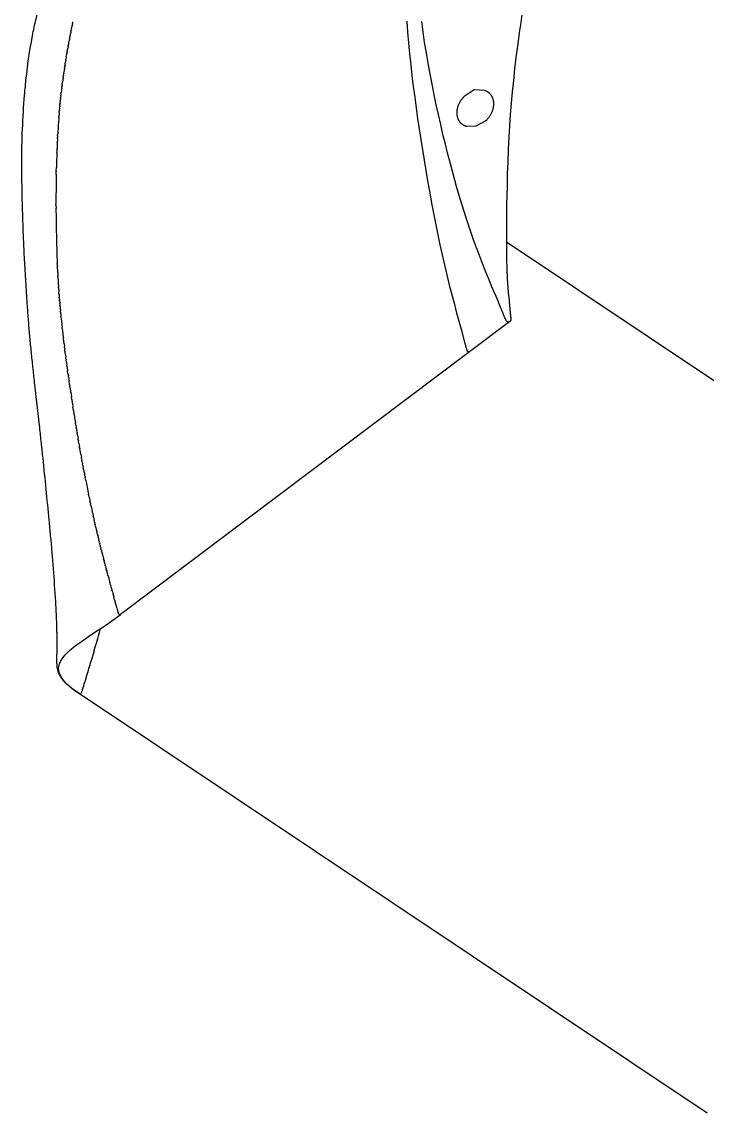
# Model space of a CAD drawing. Header units: millimetres. Extents: x 6152 to 28526, y 1087 to 12861.
# Drawn here: x 10228.1 to 10384, y 10633.3 to 10881.4 of the extents above; entities that cross this region are included whole.
import ezdxf

# ---------------------------------------------------------------- set-up
doc = ezdxf.new("R2010")
doc.units = ezdxf.units.MM
doc.header["$LTSCALE"] = 0.05

msp = doc.modelspace()

# ---------------------------------------------------------------- linework, layer by layer
for p, q in [((10239.59, 10880.6), (10239.62, 10880.76)), ((10239.67, 10881), (10239.62, 10880.76)), ((10239.67, 10881), (10239.73, 10881.29)), ((10239.75, 10881.4), (10239.73, 10881.29)), ((10239.11, 10878.22), (10239.09, 10878.12)), ((10239.11, 10878.22), (10239.19, 10878.65)), ((10239.26, 10879.02), (10239.19, 10878.65)), ((10239.26, 10879.02), (10239.3, 10879.18)), ((10239.34, 10879.41), (10239.3, 10879.18)), ((10239.34, 10879.41), (10239.4, 10879.71)), ((10239.42, 10879.81), (10239.4, 10879.71)), ((10239.42, 10879.81), (10239.51, 10880.24)), ((10239.59, 10880.6), (10239.51, 10880.24)), ((10238.66, 10875.82), (10238.59, 10875.42)), ((10238.66, 10875.82), (10238.7, 10876)), ((10238.74, 10876.22), (10238.7, 10876)), ((10238.74, 10876.22), (10238.79, 10876.53)), ((10238.81, 10876.62), (10238.79, 10876.53)), ((10238.81, 10876.62), (10238.89, 10877.06)), ((10238.96, 10877.42), (10238.89, 10877.06)), ((10238.96, 10877.42), (10238.99, 10877.59)), ((10239.03, 10877.82), (10238.99, 10877.59)), ((10239.03, 10877.82), (10239.09, 10878.12)), ((10238.25, 10873.42), (10238.15, 10872.8)), ((10238.25, 10873.42), (10238.32, 10873.87)), ((10238.38, 10874.22), (10238.32, 10873.87)), ((10238.38, 10874.22), (10238.42, 10874.4)), ((10238.45, 10874.62), (10238.42, 10874.4)), ((10238.45, 10874.62), (10238.51, 10874.94)), ((10238.52, 10875.02), (10238.51, 10874.94)), ((10238.52, 10875.02), (10238.59, 10875.42)), ((10237.85, 10870.96), (10237.81, 10870.67)), ((10237.85, 10870.96), (10237.89, 10871.2)), ((10237.92, 10871.39), (10237.89, 10871.2)), ((10237.92, 10871.39), (10237.96, 10871.62)), ((10237.99, 10871.81), (10237.96, 10871.62)), ((10237.99, 10871.81), (10238.06, 10872.27)), ((10238.12, 10872.61), (10238.06, 10872.27)), ((10238.12, 10872.61), (10238.15, 10872.8)), ((10237.54, 10868.84), (10237.49, 10868.53)), ((10237.54, 10868.84), (10237.57, 10869.06)), ((10237.6, 10869.27), (10237.57, 10869.06)), ((10237.6, 10869.27), (10237.65, 10869.6)), ((10237.66, 10869.69), (10237.65, 10869.6)), ((10237.66, 10869.69), (10237.73, 10870.13)), ((10237.79, 10870.54), (10237.73, 10870.13)), ((10237.79, 10870.54), (10237.81, 10870.67)), ((10237.25, 10866.72), (10237.19, 10866.29)), ((10237.25, 10866.72), (10237.27, 10866.91)), ((10237.3, 10867.15), (10237.27, 10866.91)), ((10237.3, 10867.15), (10237.34, 10867.45)), ((10237.36, 10867.57), (10237.34, 10867.45)), ((10330.99, 10865.9), (10328.74, 10864.42)), ((10333.34, 10865.81), (10330.99, 10865.9)), ((10236.87, 10863.4), (10236.84, 10863.14)), ((10236.87, 10863.4), (10236.9, 10863.68)), ((10236.92, 10863.94), (10236.9, 10863.68)), ((10236.92, 10863.94), (10236.95, 10864.22)), ((10236.98, 10864.48), (10236.95, 10864.22)), ((10236.98, 10864.48), (10237.01, 10864.76)), ((10237.04, 10865.01), (10237.01, 10864.76)), ((10237.04, 10865.01), (10237.07, 10865.3)), ((10237.09, 10865.44), (10237.07, 10865.3)), ((10236.63, 10860.71), (10236.65, 10860.98)), ((10236.67, 10861.25), (10236.65, 10860.98)), ((10236.67, 10861.25), (10236.69, 10861.52)), ((10236.72, 10861.78), (10236.69, 10861.52)), ((10236.72, 10861.78), (10236.74, 10862.06)), ((10236.76, 10862.32), (10236.74, 10862.06)), ((10236.76, 10862.32), (10236.79, 10862.6)), ((10236.82, 10862.86), (10236.79, 10862.6)), ((10236.82, 10862.86), (10236.84, 10863.14)), ((10236.54, 10859.63), (10236.52, 10859.35)), ((10236.54, 10859.63), (10236.56, 10859.89)), ((10331.45, 10857.73), (10333.6, 10858.88)), ((10236.28, 10855.57), (10236.3, 10855.94)), ((10236.33, 10856.38), (10236.3, 10855.94)), ((10329.32, 10857.64), (10331.45, 10857.73)), ((10236.2, 10853.96), (10236.21, 10854.23)), ((10236.24, 10854.77), (10236.21, 10854.23)), ((10236.24, 10854.77), (10236.26, 10855.09)), ((10236.28, 10855.57), (10236.26, 10855.09)), ((10236.1, 10851.54), (10236.07, 10850.82)), ((10236.13, 10852.35), (10236.1, 10851.67)), ((10236.1, 10851.54), (10236.1, 10851.67)), ((10236.13, 10852.35), (10236.14, 10852.53)), ((10236.07, 10850.73), (10236.04, 10849.96)), ((10235.95, 10846.69), (10235.97, 10847.4)), ((10235.95, 10846.69), (10235.95, 10846.54)), ((10235.97, 10847.5), (10235.99, 10848.25)), ((10235.9, 10839.7), (10235.9, 10839.91)), ((10235.9, 10839.7), (10235.91, 10839.03)), ((10235.91, 10838.85), (10235.91, 10839.03)), ((10236.01, 10832.01), (10236.02, 10831.45)), ((10338.34, 10831.37), (10387.06, 10798.84)), ((10236.08, 10829.44), (10236.09, 10829)), ((10236.21, 10826.03), (10236.18, 10826.54)), ((10236.21, 10826.03), (10236.21, 10825.95)), ((10236.24, 10825.17), (10236.21, 10825.95)), ((10236.24, 10825.17), (10236.26, 10824.78)), ((10236.31, 10823.89), (10236.32, 10823.61)), ((10236.33, 10823.47), (10236.32, 10823.61)), ((10236.33, 10823.47), (10236.34, 10823.25)), ((10236.48, 10820.91), (10236.46, 10821.23)), ((10236.57, 10819.63), (10236.55, 10819.99)), ((10236.57, 10819.63), (10236.59, 10819.37)), ((10236.61, 10819.2), (10236.59, 10819.37)), ((10236.61, 10819.2), (10236.64, 10818.75)), ((10236.67, 10818.35), (10236.64, 10818.75)), ((10236.67, 10818.35), (10236.69, 10818.13)), ((10236.71, 10817.93), (10236.69, 10818.13)), ((10236.71, 10817.93), (10236.75, 10817.51)), ((10236.76, 10817.29), (10236.75, 10817.51)), ((10236.76, 10817.29), (10236.8, 10816.89)), ((10236.82, 10816.65), (10236.8, 10816.89)), ((10236.94, 10815.38), (10236.91, 10815.65)), ((10237.07, 10814.11), (10237.03, 10814.41)), ((10237.07, 10814.11), (10237.1, 10813.79)), ((10237.24, 10812.41), (10237.3, 10811.94)), ((10237.34, 10811.56), (10237.3, 10811.94)), ((10237.34, 10811.56), (10237.36, 10811.32)), ((10339.12, 10813.25), (10329.95, 10806.35)), ((10237.53, 10809.87), (10237.58, 10809.47)), ((10237.63, 10809.03), (10237.58, 10809.47)), ((10237.63, 10809.03), (10237.65, 10808.86)), ((10237.74, 10808.18), (10237.65, 10808.86)), ((10237.74, 10808.18), (10237.81, 10807.63)), ((10237.84, 10807.34), (10237.81, 10807.63)), ((10237.84, 10807.34), (10237.88, 10807.01)), ((10237.95, 10806.49), (10237.88, 10807.01)), ((10237.95, 10806.49), (10237.96, 10806.4)), ((10238.06, 10805.65), (10237.96, 10806.4)), ((10329.95, 10806.35), (10250.59, 10746.65)), ((10238.06, 10805.65), (10238.12, 10805.17)), ((10238.17, 10804.8), (10238.12, 10805.17)), ((10238.17, 10804.8), (10238.21, 10804.55)), ((10238.29, 10803.96), (10238.21, 10804.55)), ((10238.29, 10803.96), (10238.37, 10803.32)), ((10238.4, 10803.12), (10238.37, 10803.32)), ((10238.4, 10803.12), (10238.54, 10802.09)), ((10238.63, 10801.43), (10238.54, 10802.09)), ((10238.63, 10801.43), (10238.71, 10800.91)), ((10238.75, 10800.59), (10238.71, 10800.91)), ((10238.75, 10800.59), (10238.87, 10799.75)), ((10238.99, 10798.91), (10238.87, 10799.75)), ((10238.99, 10798.91), (10239.05, 10798.53)), ((10239.11, 10798.07), (10239.05, 10798.53)), ((10239.11, 10798.07), (10239.22, 10797.35)), ((10239.24, 10797.22), (10239.22, 10797.35)), ((10239.24, 10797.22), (10239.4, 10796.16)), ((10239.49, 10795.54), (10239.4, 10796.16)), ((10239.49, 10795.54), (10239.58, 10794.98)), ((10239.62, 10794.7), (10239.58, 10794.98)), ((10239.62, 10794.7), (10239.76, 10793.79)), ((10239.88, 10793.03), (10239.76, 10793.79)), ((10239.88, 10793.03), (10239.94, 10792.61)), ((10240.01, 10792.19), (10239.94, 10792.61)), ((10240.01, 10792.19), (10240.13, 10791.43)), ((10240.14, 10791.35), (10240.32, 10790.24)), ((10240.42, 10789.67), (10240.32, 10790.24)), ((10240.42, 10789.67), (10240.52, 10789.06)), ((10240.55, 10788.83), (10240.52, 10789.06)), ((10240.55, 10788.83), (10240.62, 10788.47)), ((10240.69, 10788), (10240.62, 10788.47)), ((10240.69, 10788), (10240.71, 10787.88)), ((10240.84, 10787.16), (10240.71, 10787.88)), ((10240.84, 10787.16), (10240.91, 10786.7)), ((10240.98, 10786.33), (10240.91, 10786.7)), ((10240.98, 10786.33), (10241.02, 10786.11)), ((10241.12, 10785.49), (10241.02, 10786.11)), ((10241.12, 10785.49), (10241.22, 10784.94)), ((10241.27, 10784.65), (10241.22, 10784.94)), ((10241.27, 10784.65), (10241.33, 10784.35)), ((10241.57, 10782.99), (10241.33, 10784.35)), ((10241.57, 10782.99), (10241.67, 10782.4)), ((10241.72, 10782.15), (10241.67, 10782.4)), ((10241.72, 10782.15), (10241.81, 10781.64)), ((10241.87, 10781.32), (10241.81, 10781.64)), ((10241.87, 10781.32), (10241.96, 10780.87)), ((10242.03, 10780.49), (10241.96, 10780.87)), ((10242.03, 10780.49), (10242.1, 10780.11)), ((10242.19, 10779.65), (10242.1, 10780.11)), ((10242.19, 10779.65), (10242.24, 10779.34)), ((10242.35, 10778.82), (10242.24, 10779.34)), ((10242.35, 10778.82), (10242.39, 10778.58)), ((10242.51, 10777.99), (10242.39, 10778.58)), ((10242.51, 10777.99), (10242.54, 10777.82)), ((10242.67, 10777.16), (10242.54, 10777.82)), ((10243.17, 10774.67), (10243.3, 10774.01)), ((10243.39, 10773.6), (10243.3, 10774.01)), ((10243.39, 10773.6), (10243.46, 10773.25)), ((10243.5, 10773.06), (10243.46, 10773.25)), ((10243.5, 10773.06), (10243.62, 10772.49)), ((10243.73, 10771.99), (10243.62, 10772.49)), ((10243.73, 10771.99), (10243.78, 10771.73)), ((10243.84, 10771.45), (10243.78, 10771.73)), ((10243.84, 10771.45), (10243.95, 10770.97)), ((10243.96, 10770.91), (10244.16, 10770)), ((10244.19, 10769.84), (10244.16, 10770)), ((10244.19, 10769.84), (10244.38, 10769.02)), ((10244.43, 10768.77), (10244.38, 10769.02)), ((10244.43, 10768.77), (10244.6, 10768.04)), ((10244.67, 10767.7), (10244.6, 10768.04)), ((10244.67, 10767.7), (10244.71, 10767.56)), ((10244.8, 10767.17), (10244.71, 10767.56)), ((10244.8, 10767.17), (10244.82, 10767.07)), ((10244.92, 10766.63), (10244.82, 10767.07)), ((10245.17, 10765.57), (10245.19, 10765.48)), ((10245.29, 10765.03), (10245.19, 10765.48)), ((10245.29, 10765.03), (10245.39, 10764.64)), ((10245.42, 10764.5), (10245.39, 10764.64)), ((10245.42, 10764.5), (10245.5, 10764.15)), ((10245.55, 10763.97), (10245.5, 10764.15)), ((10245.55, 10763.97), (10245.62, 10763.67)), ((10245.68, 10763.44), (10245.62, 10763.67)), ((10245.68, 10763.44), (10245.74, 10763.18)), ((10245.81, 10762.91), (10245.74, 10763.18)), ((10245.81, 10762.91), (10245.86, 10762.7)), ((10245.94, 10762.38), (10245.86, 10762.7)), ((10245.94, 10762.38), (10245.98, 10762.21)), ((10246.07, 10761.85), (10245.98, 10762.21)), ((10246.07, 10761.85), (10246.1, 10761.73)), ((10246.2, 10761.32), (10246.1, 10761.73)), ((10246.47, 10760.26), (10246.59, 10759.8)), ((10246.61, 10759.73), (10246.71, 10759.31)), ((10246.74, 10759.2), (10246.71, 10759.31)), ((10246.74, 10759.2), (10246.84, 10758.83)), ((10246.88, 10758.67), (10246.84, 10758.83)), ((10246.88, 10758.67), (10246.97, 10758.35)), ((10247.02, 10758.14), (10246.97, 10758.35)), ((10247.02, 10758.14), (10247.09, 10757.87)), ((10247.16, 10757.62), (10247.09, 10757.87)), ((10247.16, 10757.62), (10247.22, 10757.39)), ((10247.3, 10757.09), (10247.22, 10757.39)), ((10247.3, 10757.09), (10247.34, 10756.96)), ((10247.45, 10756.57), (10247.34, 10756.96)), ((10247.45, 10756.57), (10247.48, 10756.43)), ((10247.59, 10756.04), (10247.48, 10756.43)), ((10247.59, 10756.04), (10247.61, 10755.95)), ((10247.73, 10755.51), (10247.61, 10755.95)), ((10247.73, 10755.51), (10247.75, 10755.47)), ((10248.02, 10754.46), (10248.17, 10753.94)), ((10248.32, 10753.42), (10248.17, 10753.94)), ((10248.32, 10753.42), (10248.34, 10753.33)), ((10248.46, 10752.89), (10248.34, 10753.33)), ((10248.46, 10752.89), (10248.49, 10752.77)), ((10248.61, 10752.37), (10248.49, 10752.77)), ((10248.61, 10752.37), (10248.63, 10752.26)), ((10248.75, 10751.84), (10248.63, 10752.26)), ((10248.75, 10751.84), (10248.85, 10751.45)), ((10248.89, 10751.31), (10248.85, 10751.45)), ((10248.89, 10751.31), (10248.92, 10751.18)), ((10249.02, 10750.78), (10248.92, 10751.18)), ((10249.02, 10750.78), (10249.03, 10750.75)), ((10249.22, 10749.99), (10249.03, 10750.75)), ((10249.22, 10749.99), (10249.36, 10749.44)), ((10249.42, 10749.19), (10249.36, 10749.44)), ((10249.42, 10749.19), (10249.47, 10749)), ((10249.87, 10747.54), (10249.85, 10747.6)), ((10249.94, 10747.32), (10249.92, 10747.39)), ((10249.94, 10747.32), (10249.95, 10747.28)), ((10249.96, 10747.24), (10249.95, 10747.28)), ((10249.96, 10747.24), (10249.99, 10747.18)), ((10249.99, 10747.17), (10249.99, 10747.18)), ((10249.99, 10747.17), (10250.01, 10747.12)), ((10250.08, 10746.96), (10250.09, 10746.92)), ((10250.14, 10746.82), (10250.09, 10746.92)), ((10250.2, 10746.73), (10250.18, 10746.75)), ((10250.2, 10746.73), (10250.21, 10746.71)), ((10250.28, 10746.64), (10250.27, 10746.65)), ((10250.27, 10746.65), (10250.27, 10746.65)), ((10250.61, 10746.66), (10250.63, 10746.67)), ((10250.35, 10746.6), (10250.33, 10746.61)), ((10250.38, 10746.59), (10250.38, 10746.59)), ((10250.38, 10746.59), (10250.4, 10746.59)), ((10250.42, 10746.59), (10250.4, 10746.59)), ((10250.45, 10746.59), (10250.45, 10746.59)), ((10250.45, 10746.59), (10250.47, 10746.59)), ((10250.48, 10746.59), (10250.47, 10746.59)), ((10250.48, 10746.59), (10250.49, 10746.59)), ((10250.51, 10746.6), (10250.49, 10746.59)), ((10250.51, 10746.6), (10250.53, 10746.61)), ((10250.53, 10746.61), (10250.55, 10746.62)), ((10250.55, 10746.62), (10250.57, 10746.63)), ((10250.57, 10746.63), (10250.59, 10746.64)), ((10250.59, 10746.64), (10250.59, 10746.65)), ((10250.59, 10746.64), (10250.59, 10746.64)), ((10244.48, 10738.08), (10243.96, 10736.39)), ((10236.11, 10735.73), (10236.11, 10735.98)), ((10243, 10733.25), (10242.45, 10731.31)), ((10241.95, 10729.61), (10241.77, 10729.1)), ((10383.99, 10633.27), (10241.25, 10728.58)), ((10241.29, 10728.56), (10241.27, 10728.57)), ((10241.29, 10728.56), (10241.29, 10728.56)), ((10241.36, 10728.55), (10241.35, 10728.55)), ((10241.38, 10728.55), (10241.36, 10728.55)), ((10241.61, 10728.76), (10241.59, 10728.73)), ((10241.62, 10728.77), (10241.61, 10728.76)), ((10241.77, 10729.1), (10241.62, 10728.77)), ((10383.99, 10633.26), (10383.99, 10633.27))]:
    msp.add_line(p, q)
for points in [[(10228.13, 10849.09, -0.012033), (10228.28, 10857, -0.009096), (10228.76, 10864.74, -0.003208), (10228.93, 10866.68, -0.023643), (10230.56, 10878.26, -0.005156), (10230.94, 10880.14, -0.005966), (10231.37, 10882.01, -0.018932), (10232.86, 10887.36, -0.036791), (10236.19, 10895.62)], [(10341.88, 10883.04), (10341.6, 10881.24), (10341.34, 10879.43), (10341.09, 10877.63), (10340.84, 10875.83), (10340.51, 10873.25), (10340.21, 10870.68), (10339.92, 10868.09), (10339.66, 10865.51), (10339.43, 10862.92), (10339.22, 10860.33), (10339.04, 10857.74), (10338.88, 10855.15), (10338.75, 10852.35), (10338.64, 10849.56), (10338.55, 10846.77), (10338.48, 10843.97), (10338.4, 10839.85), (10338.36, 10837.79), (10338.34, 10835.72), (10338.33, 10833.65), (10338.34, 10831.59), (10338.36, 10829.52), (10338.4, 10827.47), (10338.46, 10825.28), (10338.55, 10823.09), (10338.61, 10822), (10338.69, 10820.91), (10338.77, 10819.81), (10338.86, 10818.72), (10339.3, 10814.41), (10339.32, 10814.15), (10339.33, 10813.88), (10339.33, 10813.78), (10339.33, 10813.74), (10339.33, 10813.71), (10339.33, 10813.67), (10339.33, 10813.65), (10339.33, 10813.64), (10339.32, 10813.62), (10339.32, 10813.6), (10339.32, 10813.58), (10339.32, 10813.56), (10339.31, 10813.55), (10339.31, 10813.53), (10339.3, 10813.51), (10339.3, 10813.49), (10339.29, 10813.48), (10339.29, 10813.46), (10339.28, 10813.44), (10339.28, 10813.44), (10339.27, 10813.43), (10339.27, 10813.42), (10339.26, 10813.41), (10339.26, 10813.4), (10339.25, 10813.4), (10339.25, 10813.39), (10339.25, 10813.38), (10339.24, 10813.37), (10339.24, 10813.37), (10339.23, 10813.36), (10339.22, 10813.35), (10339.22, 10813.34), (10339.21, 10813.34), (10339.2, 10813.32), (10339.19, 10813.31), (10339.18, 10813.3), (10339.17, 10813.29), (10339.16, 10813.28), (10339.14, 10813.27), (10339.13, 10813.26), (10339.12, 10813.25), (10339.1, 10813.24), (10339.09, 10813.23), (10339.08, 10813.22), (10339.06, 10813.21), (10339.05, 10813.2), (10339.03, 10813.19), (10339.02, 10813.19), (10339, 10813.18), (10338.99, 10813.17), (10338.97, 10813.17), (10338.96, 10813.16), (10338.95, 10813.16), (10338.93, 10813.15), (10338.91, 10813.15), (10338.9, 10813.14), (10338.88, 10813.14), (10338.87, 10813.13), (10338.85, 10813.13), (10338.84, 10813.13), (10338.83, 10813.13), (10338.82, 10813.13), (10338.81, 10813.13), (10338.8, 10813.13), (10338.8, 10813.13), (10338.79, 10813.12), (10338.78, 10813.12), (10338.77, 10813.12), (10338.77, 10813.13), (10338.76, 10813.13), (10338.75, 10813.13), (10338.75, 10813.13), (10338.74, 10813.13), (10338.73, 10813.13), (10338.73, 10813.13), (10338.72, 10813.13), (10338.72, 10813.13), (10338.71, 10813.13), (10338.7, 10813.13), (10338.7, 10813.14), (10338.69, 10813.14), (10338.69, 10813.14), (10338.68, 10813.14), (10338.67, 10813.14), (10338.67, 10813.15), (10338.66, 10813.15), (10338.66, 10813.15), (10338.65, 10813.15), (10338.64, 10813.15), (10338.64, 10813.16), (10338.63, 10813.16), (10338.63, 10813.16), (10338.62, 10813.17), (10338.62, 10813.17), (10338.61, 10813.17), (10338.61, 10813.17), (10338.6, 10813.18), (10338.6, 10813.18), (10338.59, 10813.19), (10338.59, 10813.19), (10338.58, 10813.19), (10338.58, 10813.2, -0.058683), (10338.44, 10813.32), (10338.41, 10813.37), (10338.38, 10813.41), (10338.35, 10813.45), (10338.32, 10813.5), (10338.29, 10813.54), (10338.26, 10813.59), (10338.23, 10813.63), (10338.2, 10813.68), (10338.15, 10813.78), (10338.11, 10813.87), (10338.02, 10814.07), (10337.68, 10814.86), (10336.73, 10817.25), (10336.33, 10818.23), (10335.06, 10821.16), (10334.31, 10822.92), (10333.58, 10824.68), (10332.88, 10826.46), (10332.19, 10828.24), (10331.52, 10830.03), (10330.88, 10831.83), (10330.25, 10833.63), (10329.64, 10835.44), (10329.17, 10836.86), (10328.72, 10838.28), (10328.27, 10839.7), (10327.84, 10841.13), (10327, 10843.99), (10326.2, 10846.86), (10325.6, 10849.09), (10325.02, 10851.32), (10324.46, 10853.56), (10323.92, 10855.81), (10323.39, 10858.06), (10322.88, 10860.31), (10322.39, 10862.56), (10321.92, 10864.82), (10321.43, 10867.19), (10320.97, 10869.56), (10320.53, 10871.93), (10320.13, 10874.31), (10319.75, 10876.7), (10319.58, 10877.89), (10319.42, 10879.09), (10319.27, 10880.29), (10319.13, 10881.49)], [(10234.67, 10764.6, 0.000719), (10234.35, 10768.08, 0.003136), (10232.95, 10782.18, 0.000726), (10232.58, 10785.66, 0.000537), (10232.2, 10789.12), (10231.04, 10799.44, -0.00105), (10230.67, 10802.86, -0.001614), (10230.31, 10806.27, -0.002147), (10229.98, 10809.67, -0.00268), (10229.69, 10813.06, -0.002343), (10229.44, 10816.42, -0.004246), (10228.81, 10826.34, -0.001586), (10228.64, 10829.63, -0.003856), (10228.38, 10836.18, -0.003058), (10228.21, 10842.65, -0.004167), (10228.13, 10849.03)], [(10236.11, 10735.98), (10236.15, 10739.36), (10236.15, 10741.6, 0.002308), (10236.13, 10742.72, 0.001891), (10236.1, 10743.86, 0.00575), (10235.91, 10748.42, 0.001127), (10235.84, 10749.57, 0.008397), (10234.68, 10764.52)], [(10241.23, 10728.59), (10240.42, 10729.15), (10239.91, 10729.53), (10239.42, 10729.91), (10238.96, 10730.3), (10238.67, 10730.55), (10238.4, 10730.8), (10238.15, 10731.05), (10237.91, 10731.3), (10237.72, 10731.5), (10237.55, 10731.71), (10237.38, 10731.92), (10237.21, 10732.13, -0.031461), (10236.78, 10732.82), (10236.71, 10732.94), (10236.65, 10733.06), (10236.59, 10733.19), (10236.54, 10733.32), (10236.5, 10733.41), (10236.46, 10733.5), (10236.43, 10733.59), (10236.4, 10733.69), (10236.36, 10733.82), (10236.32, 10733.96), (10236.29, 10734.08), (10236.27, 10734.19), (10236.25, 10734.28), (10236.23, 10734.38), (10236.2, 10734.54), (10236.19, 10734.68), (10236.16, 10734.99), (10236.11, 10735.73)]]:
    msp.add_lwpolyline(points, format="xyb")
for points in [[(10329.95, 10806.35), (10329.95, 10806.35), (10329.94, 10806.34), (10329.94, 10806.34), (10329.93, 10806.34), (10329.93, 10806.33), (10329.92, 10806.33), (10329.92, 10806.33), (10329.91, 10806.32), (10329.9, 10806.32), (10329.9, 10806.32), (10329.89, 10806.32), (10329.89, 10806.31), (10329.88, 10806.31), (10329.88, 10806.31), (10329.87, 10806.31), (10329.87, 10806.31), (10329.86, 10806.3), (10329.86, 10806.3), (10329.85, 10806.3), (10329.85, 10806.3), (10329.84, 10806.3), (10329.84, 10806.3), (10329.83, 10806.3), (10329.82, 10806.29), (10329.82, 10806.29), (10329.81, 10806.29), (10329.81, 10806.29), (10329.8, 10806.29), (10329.8, 10806.29), (10329.79, 10806.29), (10329.79, 10806.29), (10329.78, 10806.29), (10329.78, 10806.29), (10329.77, 10806.29), (10329.76, 10806.29), (10329.76, 10806.29), (10329.75, 10806.29), (10329.75, 10806.29), (10329.74, 10806.29), (10329.74, 10806.29), (10329.73, 10806.3), (10329.73, 10806.3), (10329.72, 10806.3), (10329.72, 10806.3), (10329.71, 10806.3), (10329.7, 10806.3), (10329.7, 10806.3), (10329.69, 10806.31), (10329.69, 10806.31), (10329.69, 10806.31), (10329.68, 10806.31), (10329.68, 10806.32), (10329.67, 10806.32), (10329.67, 10806.32), (10329.66, 10806.32), (10329.66, 10806.33), (10329.65, 10806.33), (10329.65, 10806.33), (10329.65, 10806.34), (10329.64, 10806.34), (10329.64, 10806.34), (10329.63, 10806.35), (10329.63, 10806.35), (10329.62, 10806.36), (10329.61, 10806.37), (10329.6, 10806.37), (10329.59, 10806.38), (10329.59, 10806.39), (10329.58, 10806.4), (10329.57, 10806.41), (10329.57, 10806.42), (10329.55, 10806.44), (10329.54, 10806.45), (10329.53, 10806.47), (10329.52, 10806.49), (10329.5, 10806.53), (10329.47, 10806.58), (10329.45, 10806.63), (10329.43, 10806.68), (10329.41, 10806.73), (10329.38, 10806.78), (10329.34, 10806.88), (10329.31, 10806.98), (10329.27, 10807.09), (10329.18, 10807.42), (10328.94, 10808.27), (10328.28, 10810.88), (10327.7, 10813.03), (10327.1, 10815.18), (10326.58, 10817.09), (10326.07, 10819.02), (10325.58, 10820.95), (10325.1, 10822.89), (10324.63, 10824.83), (10324.17, 10826.77), (10323.73, 10828.72), (10323.3, 10830.68), (10322.66, 10833.71), (10322.05, 10836.76), (10321.46, 10839.81), (10320.89, 10842.87), (10320.47, 10845.23), (10320.07, 10847.59), (10319.68, 10849.95), (10319.3, 10852.31), (10318.93, 10854.68), (10318.58, 10857.05), (10318.23, 10859.42), (10317.9, 10861.8), (10317.56, 10864.25), (10317.24, 10866.72), (10316.94, 10869.18), (10316.65, 10871.65), (10316.39, 10874.12), (10316.16, 10876.59), (10315.95, 10879.07), (10315.78, 10881.56)], [(10333.6, 10858.88), (10333.86, 10859.14), (10333.96, 10859.24), (10334.05, 10859.35), (10334.15, 10859.45), (10334.24, 10859.56), (10334.33, 10859.67), (10334.42, 10859.79), (10334.5, 10859.9), (10334.58, 10860.02), (10334.66, 10860.14), (10334.73, 10860.25), (10334.8, 10860.37), (10334.87, 10860.49), (10334.93, 10860.61), (10334.99, 10860.74), (10335.05, 10860.86), (10335.1, 10860.99), (10335.15, 10861.1), (10335.2, 10861.22), (10335.24, 10861.34), (10335.27, 10861.46), (10335.31, 10861.58), (10335.34, 10861.7), (10335.37, 10861.83), (10335.4, 10861.95), (10335.42, 10862.07), (10335.44, 10862.2), (10335.45, 10862.32), (10335.46, 10862.45), (10335.47, 10862.58), (10335.47, 10862.7), (10335.47, 10862.83), (10335.47, 10862.96), (10335.46, 10863.07), (10335.45, 10863.18), (10335.43, 10863.29), (10335.42, 10863.4), (10335.4, 10863.51), (10335.37, 10863.62), (10335.34, 10863.73), (10335.31, 10863.84), (10335.27, 10863.95), (10335.25, 10864), (10335.23, 10864.05), (10335.21, 10864.1), (10335.19, 10864.16), (10335.17, 10864.21), (10335.14, 10864.26), (10335.12, 10864.31), (10335.09, 10864.36), (10335.07, 10864.41), (10335.04, 10864.46), (10335.01, 10864.5), (10334.98, 10864.55), (10334.95, 10864.6), (10334.92, 10864.65), (10334.89, 10864.69), (10334.85, 10864.74), (10334.82, 10864.78), (10334.79, 10864.82), (10334.75, 10864.87), (10334.71, 10864.91), (10334.68, 10864.95), (10334.64, 10864.99), (10334.6, 10865.03), (10334.56, 10865.07), (10334.52, 10865.11), (10334.48, 10865.15), (10334.44, 10865.19), (10334.4, 10865.22), (10334.36, 10865.26), (10334.31, 10865.29), (10334.27, 10865.33), (10334.22, 10865.36), (10334.17, 10865.4), (10334.13, 10865.43), (10334.08, 10865.46), (10334.03, 10865.49), (10333.98, 10865.52), (10333.93, 10865.55), (10333.88, 10865.58), (10333.83, 10865.6), (10333.77, 10865.63), (10333.72, 10865.65), (10333.67, 10865.68), (10333.62, 10865.7), (10333.56, 10865.72), (10333.51, 10865.74), (10333.34, 10865.81)], [(10328.74, 10864.42), (10328.67, 10864.35), (10328.57, 10864.25), (10328.47, 10864.14), (10328.37, 10864.03), (10328.27, 10863.92), (10328.18, 10863.8), (10328.09, 10863.69), (10328.01, 10863.57), (10327.92, 10863.45), (10327.85, 10863.33), (10327.77, 10863.21), (10327.7, 10863.09), (10327.64, 10862.96), (10327.57, 10862.84), (10327.51, 10862.71), (10327.45, 10862.59), (10327.4, 10862.46), (10327.35, 10862.34), (10327.31, 10862.22), (10327.27, 10862.09), (10327.23, 10861.97), (10327.19, 10861.85), (10327.16, 10861.72), (10327.13, 10861.6), (10327.11, 10861.47), (10327.09, 10861.34), (10327.07, 10861.21), (10327.06, 10861.09), (10327.05, 10860.96), (10327.05, 10860.83), (10327.04, 10860.7), (10327.05, 10860.57), (10327.06, 10860.44), (10327.07, 10860.33), (10327.08, 10860.21), (10327.1, 10860.1), (10327.12, 10859.99), (10327.14, 10859.88), (10327.17, 10859.77), (10327.2, 10859.66), (10327.22, 10859.6), (10327.24, 10859.55), (10327.26, 10859.49), (10327.28, 10859.44), (10327.3, 10859.39), (10327.32, 10859.33), (10327.35, 10859.28), (10327.37, 10859.23), (10327.4, 10859.18), (10327.42, 10859.13), (10327.45, 10859.08), (10327.48, 10859.03), (10327.51, 10858.98), (10327.54, 10858.93), (10327.57, 10858.88), (10327.6, 10858.83), (10327.63, 10858.79), (10327.67, 10858.74), (10327.7, 10858.69), (10327.74, 10858.65), (10327.77, 10858.61), (10327.81, 10858.56), (10327.85, 10858.52), (10327.89, 10858.48), (10327.93, 10858.44), (10327.97, 10858.4), (10328.01, 10858.36), (10328.05, 10858.32), (10328.09, 10858.28), (10328.14, 10858.24), (10328.18, 10858.21), (10328.23, 10858.17), (10328.27, 10858.14), (10328.32, 10858.11), (10328.37, 10858.07), (10328.42, 10858.04), (10328.47, 10858.01), (10328.52, 10857.98), (10328.57, 10857.95), (10328.62, 10857.92), (10328.67, 10857.89), (10328.73, 10857.86), (10328.78, 10857.84), (10328.84, 10857.81), (10328.89, 10857.79), (10328.95, 10857.76), (10329, 10857.74), (10329.06, 10857.72), (10329.11, 10857.7), (10329.17, 10857.69), (10329.32, 10857.64)]]:
    msp.add_lwpolyline(points)
for centre, radius, start, end in [((10384.17, 10847.8), 148.13, 171.9584, 172.3313), ((10358.19, 10851.19), 121.93, 172.8848, 173.2883), ((10440.94, 10844.6), 204.95, 175.8745, 176.706), ((10383.93, 10848.77), 147.79, 175.3662, 175.6825), ((10487.4, 10841.9), 251.49, 177.2519, 177.5791), ((10497.43, 10841.51), 261.52, 178.1468, 178.5102), ((10493.39, 10841.64), 257.48, 177.9568, 177.9763), ((10510.07, 10841.25), 274.17, 178.8927, 179.7862), ((10500.41, 10841.42), 264.51, 178.6847, 178.7058), ((10498.48, 10841.47), 262.58, 178.5088, 178.52), ((10550.35, 10841.07), 314.45, 179.7823, 180.2116), ((10633.25, 10841.48), 397.36, 180.3792, 180.7491), ((10634.23, 10841.37), 398.33, 180.7313, 181.3463), ((10574.57, 10839.98), 338.66, 181.4434, 181.7835), ((10548.25, 10839.16), 312.33, 181.8647, 182.0902), ((10523.9, 10838.23), 287.96, 182.0827, 182.3273), ((10456.06, 10835.2), 220.04, 182.7155, 182.9467), ((10422.1, 10833.4), 186.04, 183.127, 183.4559), ((10408.13, 10832.55), 172.05, 183.4542, 183.7734), ((10415.44, 10833.04), 179.37, 183.8796, 184.1742), ((10449.93, 10835.88), 213.97, 185.1543, 185.4242), ((10461.97, 10837.03), 226.07, 185.4949, 185.7411), ((10482.73, 10839.15), 246.93, 185.8937, 186.2165), ((10518.83, 10843.17), 283.26, 186.4545, 186.7502), ((10697.07, 10864.66), 462.77, 189.106, 189.1157), ((10595.14, 10846.64), 359.25, 191.1506, 191.1676), ((10585.75, 10844.75), 349.67, 191.1625, 191.5608), ((10557.55, 10838.87), 320.87, 192.2158, 192.227), ((10536.28, 10834.1), 299.07, 193.0382, 193.0481), ((10533.76, 10833.52), 296.49, 193.0479, 193.2495), ((10512.02, 10828.25), 274.11, 194.1326, 194.148), ((10509.71, 10827.66), 271.73, 194.1477, 194.3625), ((10505.45, 10826.57), 267.33, 194.4645, 194.4794), ((10693.07, 10878.78), 462.08, 195.4768, 195.6063), ((10311.28, 10764.89), 63.82, 194.4157, 195.2204), ((10287.5, 10758.43), 39.17, 195.2339, 196.0468), ((10257.22, 10749.71), 7.66, 196.4513, 197.6425), ((10252.97, 10748.27), 3.18, 201.1631, 204.3733), ((10251.1, 10747.33), 1.08, 207.752, 212.239), ((10250.56, 10746.97), 0.436, 215.8158, 227.2996), ((10250.43, 10746.82), 0.239, 230.6746, 244.7221), ((10250.42, 10746.8), 0.213, 249.7444, 259.4049), ((10250.42, 10746.84), 0.256, 268.5109, 275.1609), ((10250.41, 10746.88), 0.299, 293.1229, 293.3173), ((10250.41, 10746.89), 0.304, 297.4095, 297.7585), ((10250.41, 10746.89), 0.305, 301.7204, 302.1894), ((9982.02, 10817.44), 274.19, 343.3777, 344.3424), ((10013.84, 10807.95), 240.99, 343.1458, 343.3765), ((10366.95, 10696.93), 129.16, 162.9906, 163.6674), ((10824.7, 10556.53), 607.96, 162.79169, 162.9579), ((10179.37, 10749.07), 65.53, 342.7297, 344.2756), ((10115.97, 10767.85), 131.65, 343.1172, 343.8798), ((10241.39, 10728.82), 0.275, 236.1377, 244.1031), ((10241.37, 10728.78), 0.229, 249.0271, 266.0763), ((10241.35, 10728.78), 0.236, 277.4145, 327.5109), ((10240.96, 10729.11), 0.739, 322.6102, 329.2572), ((10384.16, 10633.53), 0.311, 206.8482, 235.2116), ((10384.2, 10633.56), 0.36, 209.0101, 235.1907)]:
    msp.add_arc(centre, radius, start, end)
msp.add_open_spline([(10241.27, 10728.57), (10230.26, 10735.92), (10240.42, 10739.01), (10250.51, 10746.6)], degree=3)

doc.saveas('drawing.dxf')
